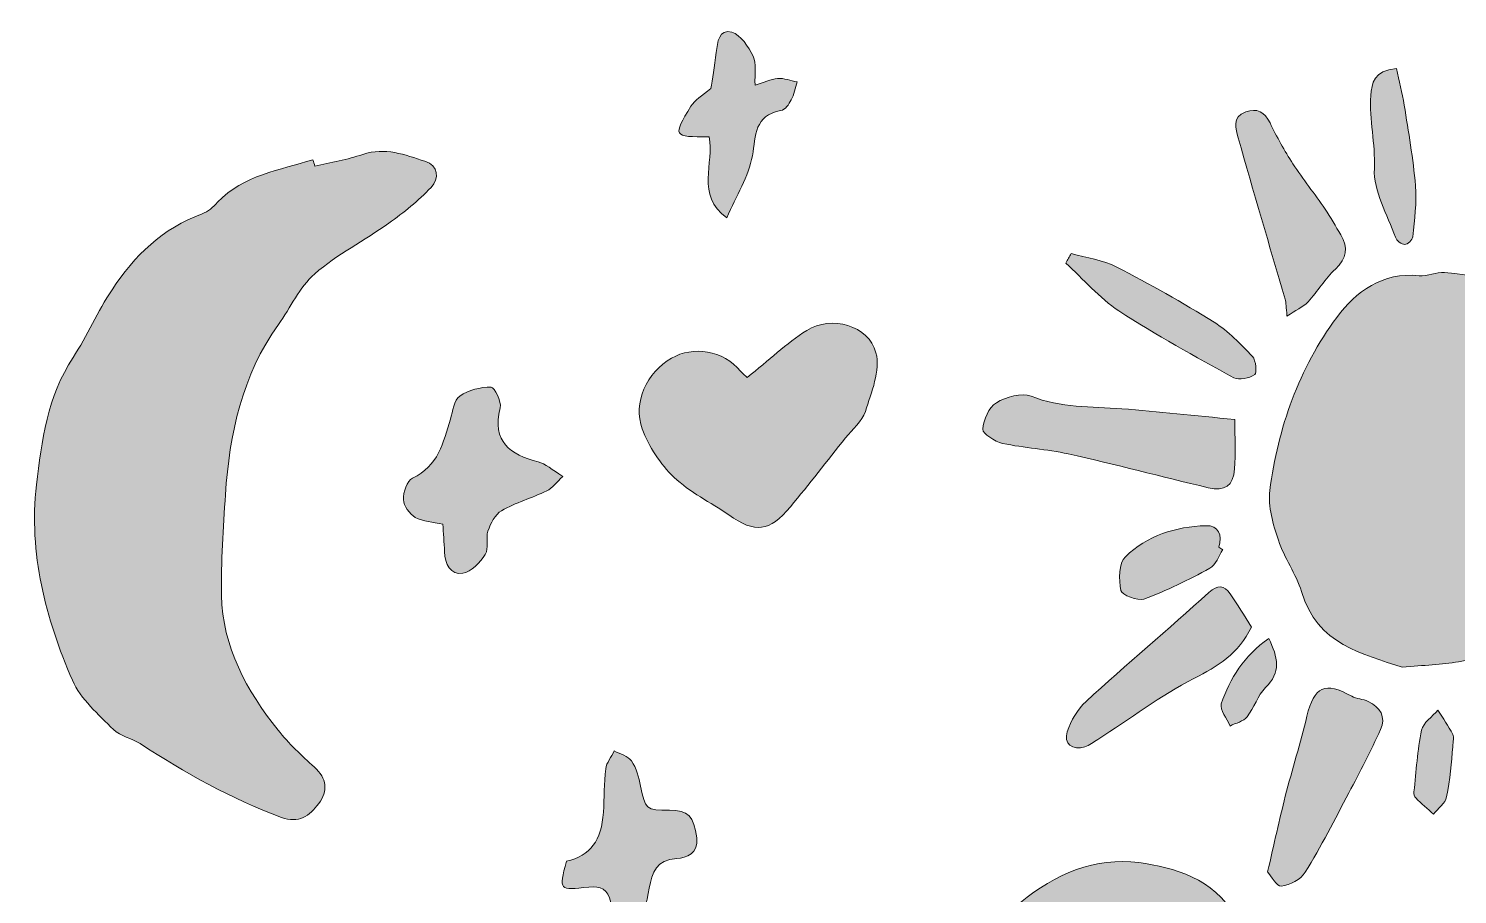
# Model space of a CAD drawing. Header units: centimetres. Extents: x 0 to 18.3, y -0.9 to 29.5.
# Drawn here: x 4.78 to 11.07, y 25.72 to 29.53 of the extents above; entities that cross this region are included whole.
import ezdxf

# ---------------------------------------------------------------- set-up
doc = ezdxf.new("R2010")
doc.units = ezdxf.units.CM
doc.header["$MEASUREMENT"] = 0
doc.layers.add('Layer 1', color=7, linetype='Continuous', lineweight=0)

msp = doc.modelspace()

# ---------------------------------------------------------------- hatches: boundary and pattern name
at = {"layer": 'Layer 1', "true_color": 0x000000, "transparency": 33554687}
h = msp.add_hatch(color=18, dxfattribs=at)
h.dxf.hatch_style = 2
edge = h.paths.add_edge_path()
edge.add_spline(control_points=[(7.8516, 28.6992), (7.7113, 28.8003), (7.7985, 28.941), (7.7737, 29.056), (7.614, 29.0563), (7.6125, 29.0572), (7.6936, 29.1912), (7.7099, 29.2182), (7.7423, 29.2354), (7.7815, 29.2695), (7.7871, 29.3069), (7.7978, 29.3673), (7.8049, 29.4282), (7.8103, 29.4743), (7.8174, 29.5335), (7.8737, 29.5173), (7.9127, 29.5061), (7.9466, 29.4532), (7.9674, 29.4113), (7.9829, 29.3802), (7.9736, 29.3369), (7.976, 29.2838), (8.0143, 29.2958), (8.0445, 29.3108), (8.0756, 29.3133), (8.1036, 29.3155), (8.1327, 29.304), (8.1613, 29.2985), (8.153, 29.2717), (8.1482, 29.2431), (8.1354, 29.2186), (8.1256, 29.1999), (8.1078, 29.1753), (8.0902, 29.1721), (7.9716, 29.1507), (7.9804, 29.063), (7.9642, 28.9727), (7.9479, 28.8813), (7.8936, 28.7968), (7.8516, 28.6992)], knot_values=[0, 0, 0, 0, 1, 1, 1, 2, 2, 2, 3, 3, 3, 4, 4, 4, 5, 5, 5, 6, 6, 6, 7, 7, 7, 8, 8, 8, 9, 9, 9, 10, 10, 10, 11, 11, 11, 12, 12, 12, 13, 13, 13, 13], degree=3, periodic=0)
h = msp.add_hatch(color=18, dxfattribs=at)
h.dxf.hatch_style = 2
edge = h.paths.add_edge_path()
edge.add_spline(control_points=[(10.8013, 29.357), (10.8132, 29.3031), (10.8275, 29.2502), (10.836, 29.1965), (10.8546, 29.0782), (10.8755, 28.9599), (10.8855, 28.8408), (10.8916, 28.7667), (10.8812, 28.6908), (10.874, 28.6161), (10.8727, 28.6027), (10.8506, 28.5815), (10.8382, 28.5817), (10.824, 28.5818), (10.8022, 28.5988), (10.7971, 28.6132), (10.7615, 28.7139), (10.6996, 28.8172), (10.7043, 28.9169), (10.7095, 29.0265), (10.6807, 29.1309), (10.6889, 29.2377), (10.6931, 29.2915), (10.7003, 29.3488), (10.8013, 29.357)], knot_values=[0, 0, 0, 0, 1, 1, 1, 2, 2, 2, 3, 3, 3, 4, 4, 4, 5, 5, 5, 6, 6, 6, 7, 7, 7, 8, 8, 8, 8], degree=3, periodic=0)
h = msp.add_hatch(color=18, dxfattribs=at)
h.dxf.hatch_style = 2
edge = h.paths.add_edge_path()
edge.add_spline(control_points=[(10.3195, 28.2662), (10.3152, 28.3051), (10.3159, 28.3238), (10.3109, 28.3409), (10.2422, 28.578), (10.1713, 28.8145), (10.1048, 29.0522), (10.0939, 29.0912), (10.0759, 29.1439), (10.1375, 29.166), (10.1875, 29.1839), (10.221, 29.167), (10.2448, 29.1177), (10.2747, 29.0557), (10.3081, 28.9949), (10.3456, 28.9372), (10.39, 28.8687), (10.4414, 28.8049), (10.4877, 28.7376), (10.5127, 28.7013), (10.5336, 28.662), (10.5561, 28.6239), (10.5898, 28.5672), (10.5828, 28.5208), (10.5325, 28.4733), (10.4873, 28.4307), (10.4552, 28.3746), (10.4124, 28.3292), (10.3894, 28.3048), (10.356, 28.2903), (10.3195, 28.2662)], knot_values=[0, 0, 0, 0, 1, 1, 1, 2, 2, 2, 3, 3, 3, 4, 4, 4, 5, 5, 5, 6, 6, 6, 7, 7, 7, 8, 8, 8, 9, 9, 9, 10, 10, 10, 10], degree=3, periodic=0)
h = msp.add_hatch(color=18, dxfattribs=at)
h.dxf.hatch_style = 2
edge = h.paths.add_edge_path()
edge.add_spline(control_points=[(6.037, 28.9268), (6.1074, 28.9437), (6.1795, 28.9556), (6.2479, 28.9787), (6.3454, 29.0117), (6.4339, 28.9773), (6.5217, 28.9486), (6.5814, 28.9291), (6.586, 28.8726), (6.5485, 28.8329), (6.493, 28.7742), (6.4284, 28.7227), (6.3623, 28.6756), (6.2549, 28.599), (6.1349, 28.5379), (6.0361, 28.452), (5.9688, 28.3936), (5.9297, 28.3033), (5.8762, 28.2286), (5.7155, 28.0043), (5.6605, 27.747), (5.6429, 27.4788), (5.6333, 27.3313), (5.6225, 27.1833), (5.6252, 27.0357), (5.6294, 26.8067), (5.7366, 26.6156), (5.8745, 26.4412), (5.9216, 26.3816), (5.9781, 26.3287), (6.0347, 26.2776), (6.0905, 26.2273), (6.0953, 26.174), (6.0536, 26.1171), (6.0137, 26.0627), (5.965, 26.0283), (5.8896, 26.0563), (5.6683, 26.1387), (5.4641, 26.2526), (5.2674, 26.3816), (5.2304, 26.4059), (5.1794, 26.4133), (5.1497, 26.4432), (5.0832, 26.5101), (5.0048, 26.5772), (4.9688, 26.6604), (4.8507, 26.9336), (4.7755, 27.2207), (4.81, 27.5219), (4.8322, 27.7162), (4.8592, 27.9117), (4.9713, 28.0832), (5.0341, 28.1793), (5.0798, 28.2867), (5.1431, 28.3824), (5.2418, 28.5315), (5.3663, 28.6535), (5.54, 28.7166), (5.5656, 28.7259), (5.5886, 28.7474), (5.6082, 28.7678), (5.7241, 28.889), (5.8816, 28.9084), (6.028, 28.9553), (6.031, 28.9458), (6.034, 28.9363), (6.037, 28.9268)], knot_values=[0, 0, 0, 0, 1, 1, 1, 2, 2, 2, 3, 3, 3, 4, 4, 4, 5, 5, 5, 6, 6, 6, 7, 7, 7, 8, 8, 8, 9, 9, 9, 10, 10, 10, 11, 11, 11, 12, 12, 12, 13, 13, 13, 14, 14, 14, 15, 15, 15, 16, 16, 16, 17, 17, 17, 18, 18, 18, 19, 19, 19, 20, 20, 20, 21, 21, 21, 22, 22, 22, 22], degree=3, periodic=0)
h = msp.add_hatch(color=18, dxfattribs=at)
h.dxf.hatch_style = 2
edge = h.paths.add_edge_path()
edge.add_spline(control_points=[(9.3692, 28.5417), (9.4362, 28.5225), (9.5084, 28.5132), (9.5692, 28.482), (9.7153, 28.4071), (9.8587, 28.3259), (9.998, 28.2389), (10.0613, 28.1994), (10.1157, 28.1432), (10.1673, 28.0881), (10.1831, 28.0712), (10.1878, 28.0149), (10.1772, 28.0079), (10.1531, 27.9921), (10.1083, 27.9816), (10.0857, 27.994), (9.9144, 28.0881), (9.7424, 28.1821), (9.5791, 28.2891), (9.4923, 28.346), (9.4224, 28.4288), (9.3448, 28.4999), (9.353, 28.5138), (9.3611, 28.5278), (9.3692, 28.5417)], knot_values=[0, 0, 0, 0, 1, 1, 1, 2, 2, 2, 3, 3, 3, 4, 4, 4, 5, 5, 5, 6, 6, 6, 7, 7, 7, 8, 8, 8, 8], degree=3, periodic=0)
h = msp.add_hatch(color=18, dxfattribs=at)
h.dxf.hatch_style = 2
edge = h.paths.add_edge_path()
edge.add_spline(control_points=[(10.8271, 26.718), (10.6546, 26.7766), (10.4527, 26.8171), (10.383, 27.0515), (10.3596, 27.13), (10.3073, 27.1997), (10.2815, 27.2778), (10.2584, 27.3479), (10.2348, 27.4264), (10.2439, 27.497), (10.2799, 27.7741), (10.3723, 28.0354), (10.539, 28.2605), (10.6232, 28.3741), (10.7401, 28.461), (10.9019, 28.4437), (10.9383, 28.4398), (10.9772, 28.4607), (11.0141, 28.4582), (11.2533, 28.4423), (11.4515, 28.345), (11.6021, 28.1553), (11.6374, 28.1108), (11.6754, 28.0679), (11.7157, 28.0278), (11.8704, 27.8734), (11.8791, 27.6901), (11.8215, 27.495), (11.7856, 27.3734), (11.7452, 27.2531), (11.704, 27.1332), (11.6403, 26.9482), (11.5191, 26.8344), (11.3153, 26.8196), (11.2736, 26.8166), (11.2334, 26.7933), (11.1924, 26.7795), (11.1535, 26.7664), (11.1154, 26.7479), (11.0754, 26.7419), (11.0002, 26.7307), (10.924, 26.7268), (10.8271, 26.718)], knot_values=[0, 0, 0, 0, 1, 1, 1, 2, 2, 2, 3, 3, 3, 4, 4, 4, 5, 5, 5, 6, 6, 6, 7, 7, 7, 8, 8, 8, 9, 9, 9, 10, 10, 10, 11, 11, 11, 12, 12, 12, 13, 13, 13, 14, 14, 14, 14], degree=3, periodic=0)
h = msp.add_hatch(color=18, dxfattribs=at)
h.dxf.hatch_style = 2
edge = h.paths.add_edge_path()
edge.add_spline(control_points=[(7.9419, 27.9955), (8.0353, 28.0704), (8.1138, 28.1457), (8.204, 28.2025), (8.3124, 28.2707), (8.4774, 28.2247), (8.5087, 28.1045), (8.5289, 28.027), (8.4887, 27.9296), (8.4619, 27.8455), (8.4479, 27.8018), (8.4047, 27.7672), (8.3742, 27.7289), (8.2937, 27.6276), (8.2147, 27.5251), (8.1318, 27.4258), (8.038, 27.3134), (7.9779, 27.3079), (7.8599, 27.3899), (7.7797, 27.4456), (7.6884, 27.4891), (7.6189, 27.5557), (7.5588, 27.6133), (7.508, 27.6904), (7.479, 27.7684), (7.4361, 27.8839), (7.4986, 28.0175), (7.6083, 28.0808), (7.7017, 28.1348), (7.837, 28.1163), (7.9122, 28.023), (7.922, 28.0109), (7.9351, 28.0017), (7.9419, 27.9955)], knot_values=[0, 0, 0, 0, 1, 1, 1, 2, 2, 2, 3, 3, 3, 4, 4, 4, 5, 5, 5, 6, 6, 6, 7, 7, 7, 8, 8, 8, 9, 9, 9, 10, 10, 10, 11, 11, 11, 11], degree=3, periodic=0)
h = msp.add_hatch(color=18, dxfattribs=at)
h.dxf.hatch_style = 2
edge = h.paths.add_edge_path()
edge.add_spline(control_points=[(7.1296, 27.5591), (7.1016, 27.5335), (7.0832, 27.5077), (7.0582, 27.4956), (6.9929, 27.464), (6.9216, 27.4438), (6.859, 27.4081), (6.8307, 27.3919), (6.811, 27.3517), (6.7994, 27.3182), (6.7883, 27.2862), (6.8042, 27.2416), (6.7877, 27.2156), (6.765, 27.1799), (6.7257, 27.1379), (6.6884, 27.1322), (6.634, 27.1239), (6.6097, 27.1732), (6.6078, 27.2275), (6.6063, 27.2686), (6.6028, 27.3095), (6.6003, 27.349), (6.5561, 27.3588), (6.5126, 27.3598), (6.4791, 27.3786), (6.4538, 27.3929), (6.4279, 27.4295), (6.4268, 27.4572), (6.4255, 27.4891), (6.4427, 27.5406), (6.4666, 27.5515), (6.5811, 27.6038), (6.6024, 27.7093), (6.6338, 27.8116), (6.6448, 27.8473), (6.6502, 27.8957), (6.6756, 27.9136), (6.7132, 27.94), (6.7663, 27.953), (6.8128, 27.9531), (6.8273, 27.9531), (6.8603, 27.8883), (6.8535, 27.8609), (6.8163, 27.7118), (6.8953, 27.6552), (7.0212, 27.6234), (7.053, 27.6153), (7.0803, 27.5891), (7.1296, 27.5591)], knot_values=[0, 0, 0, 0, 1, 1, 1, 2, 2, 2, 3, 3, 3, 4, 4, 4, 5, 5, 5, 6, 6, 6, 7, 7, 7, 8, 8, 8, 9, 9, 9, 10, 10, 10, 11, 11, 11, 12, 12, 12, 13, 13, 13, 14, 14, 14, 15, 15, 15, 16, 16, 16, 16], degree=3, periodic=0)
h = msp.add_hatch(color=18, dxfattribs=at)
h.dxf.hatch_style = 2
edge = h.paths.add_edge_path()
edge.add_spline(control_points=[(10.0897, 27.8101), (10.0897, 27.7298), (10.0937, 27.6606), (10.0886, 27.592), (10.083, 27.5176), (10.0466, 27.4919), (9.972, 27.5095), (9.7664, 27.5579), (9.5622, 27.6122), (9.3561, 27.6585), (9.261, 27.6799), (9.1619, 27.6841), (9.0666, 27.705), (9.0327, 27.7124), (8.9779, 27.748), (8.9793, 27.7673), (8.9824, 27.8088), (9.006, 27.864), (9.0392, 27.8843), (9.0815, 27.9102), (9.1501, 27.9291), (9.1924, 27.9126), (9.323, 27.8616), (9.4572, 27.8671), (9.5914, 27.8573), (9.7521, 27.8455), (9.9122, 27.8272), (10.0897, 27.8101)], knot_values=[0, 0, 0, 0, 1, 1, 1, 2, 2, 2, 3, 3, 3, 4, 4, 4, 5, 5, 5, 6, 6, 6, 7, 7, 7, 8, 8, 8, 9, 9, 9, 9], degree=3, periodic=0)
h = msp.add_hatch(color=18, dxfattribs=at)
h.dxf.hatch_style = 2
edge = h.paths.add_edge_path()
edge.add_spline(control_points=[(10.0369, 27.2364), (10.0183, 27.2083), (10.006, 27.1685), (9.9798, 27.1542), (9.8859, 27.1031), (9.7893, 27.0552), (9.6891, 27.0185), (9.6617, 27.0085), (9.5915, 27.0369), (9.5877, 27.0567), (9.5785, 27.1045), (9.5783, 27.1767), (9.6075, 27.2052), (9.703, 27.2984), (9.8293, 27.3379), (9.962, 27.3421), (10.0191, 27.3439), (10.0349, 27.3006), (10.0197, 27.2478), (10.0254, 27.244), (10.0312, 27.2402), (10.0369, 27.2364)], knot_values=[0, 0, 0, 0, 1, 1, 1, 2, 2, 2, 3, 3, 3, 4, 4, 4, 5, 5, 5, 6, 6, 6, 7, 7, 7, 7], degree=3, periodic=0)
h = msp.add_hatch(color=18, dxfattribs=at)
h.dxf.hatch_style = 2
edge = h.paths.add_edge_path()
edge.add_spline(control_points=[(10.1626, 26.8954), (10.1064, 26.7778), (10.0148, 26.7219), (9.9093, 26.668), (9.7611, 26.5924), (9.6265, 26.4902), (9.4859, 26.3997), (9.4673, 26.3877), (9.4491, 26.3734), (9.4286, 26.3667), (9.3756, 26.3494), (9.3336, 26.3826), (9.3516, 26.434), (9.3685, 26.4825), (9.3966, 26.5332), (9.434, 26.5673), (9.612, 26.7297), (9.7963, 26.8852), (9.9748, 27.047), (10.0151, 27.0836), (10.0422, 27.0785), (10.0686, 27.0422), (10.1023, 26.9959), (10.1307, 26.9458), (10.1626, 26.8954)], knot_values=[0, 0, 0, 0, 1, 1, 1, 2, 2, 2, 3, 3, 3, 4, 4, 4, 5, 5, 5, 6, 6, 6, 7, 7, 7, 8, 8, 8, 8], degree=3, periodic=0)
h = msp.add_hatch(color=18, dxfattribs=at)
h.dxf.hatch_style = 2
edge = h.paths.add_edge_path()
edge.add_spline(control_points=[(10.2392, 26.845), (10.2797, 26.7613), (10.2943, 26.6955), (10.225, 26.6282), (10.1897, 26.5939), (10.1754, 26.539), (10.1439, 26.4996), (10.1275, 26.4791), (10.0943, 26.4721), (10.0687, 26.459), (10.0548, 26.4918), (10.0217, 26.5308), (10.0301, 26.5561), (10.0675, 26.6689), (10.1299, 26.7681), (10.2392, 26.845)], knot_values=[0, 0, 0, 0, 1, 1, 1, 2, 2, 2, 3, 3, 3, 4, 4, 4, 5, 5, 5, 5], degree=3, periodic=0)
h = msp.add_hatch(color=18, dxfattribs=at)
h.dxf.hatch_style = 2
edge = h.paths.add_edge_path()
edge.add_spline(control_points=[(10.234, 25.8162), (10.2632, 25.9413), (10.2857, 26.0457), (10.3121, 26.1491), (10.3423, 26.2672), (10.3792, 26.3836), (10.4072, 26.5022), (10.4382, 26.6334), (10.4873, 26.6566), (10.6047, 26.5901), (10.6261, 26.578), (10.6541, 26.578), (10.6767, 26.5676), (10.7305, 26.5427), (10.7567, 26.4988), (10.7316, 26.4431), (10.6889, 26.3486), (10.6405, 26.2567), (10.5922, 26.1649), (10.5301, 26.0468), (10.4696, 25.9277), (10.3999, 25.8142), (10.3804, 25.7826), (10.3324, 25.7571), (10.2946, 25.7526), (10.2748, 25.7503), (10.2489, 25.7995), (10.234, 25.8162)], knot_values=[0, 0, 0, 0, 1, 1, 1, 2, 2, 2, 3, 3, 3, 4, 4, 4, 5, 5, 5, 6, 6, 6, 7, 7, 7, 8, 8, 8, 9, 9, 9, 9], degree=3, periodic=0)
h = msp.add_hatch(color=18, dxfattribs=at)
h.dxf.hatch_style = 2
edge = h.paths.add_edge_path()
edge.add_spline(control_points=[(11.0505, 26.3679), (11.0426, 26.2987), (11.0385, 26.2217), (11.0229, 26.147), (11.017, 26.1184), (10.985, 26.0953), (10.9649, 26.0697), (10.9387, 26.0936), (10.9117, 26.1168), (10.8866, 26.1419), (10.8808, 26.1478), (10.8781, 26.1602), (10.879, 26.1691), (10.8886, 26.2599), (10.8936, 26.3517), (10.9124, 26.4406), (10.9194, 26.4737), (10.9596, 26.4998), (10.9846, 26.5291), (11.0066, 26.4937), (11.0304, 26.4592), (11.0495, 26.4223), (11.056, 26.4097), (11.0505, 26.3908), (11.0505, 26.3679)], knot_values=[0, 0, 0, 0, 1, 1, 1, 2, 2, 2, 3, 3, 3, 4, 4, 4, 5, 5, 5, 6, 6, 6, 7, 7, 7, 8, 8, 8, 8], degree=3, periodic=0)
h = msp.add_hatch(color=18, dxfattribs=at)
h.dxf.hatch_style = 2
edge = h.paths.add_edge_path()
edge.add_spline(control_points=[(7.1448, 25.863), (7.2507, 25.8874), (7.3001, 25.9536), (7.3081, 26.079), (7.3121, 26.1427), (7.3103, 26.2069), (7.3182, 26.27), (7.3216, 26.2975), (7.3429, 26.3227), (7.356, 26.3489), (7.3819, 26.3349), (7.4168, 26.327), (7.4314, 26.3053), (7.4528, 26.2735), (7.4645, 26.2328), (7.4718, 26.1943), (7.4912, 26.0928), (7.4965, 26.0864), (7.5989, 26.0875), (7.6816, 26.0883), (7.7069, 26.0617), (7.7196, 25.9657), (7.7287, 25.8966), (7.6718, 25.8777), (7.6309, 25.8753), (7.5405, 25.8702), (7.5236, 25.8127), (7.5098, 25.7443), (7.4969, 25.6798), (7.4846, 25.615), (7.4669, 25.5518), (7.4619, 25.5342), (7.4401, 25.5121), (7.4236, 25.5098), (7.4094, 25.5079), (7.3834, 25.5282), (7.3773, 25.5443), (7.3605, 25.5884), (7.3485, 25.635), (7.3401, 25.6816), (7.3299, 25.7386), (7.2944, 25.7554), (7.2439, 25.7493), (7.1119, 25.7335), (7.112, 25.7328), (7.1448, 25.863)], knot_values=[0, 0, 0, 0, 1, 1, 1, 2, 2, 2, 3, 3, 3, 4, 4, 4, 5, 5, 5, 6, 6, 6, 7, 7, 7, 8, 8, 8, 9, 9, 9, 10, 10, 10, 11, 11, 11, 12, 12, 12, 13, 13, 13, 14, 14, 14, 15, 15, 15, 15], degree=3, periodic=0)
h = msp.add_hatch(color=18, dxfattribs=at)
h.dxf.hatch_style = 2
edge = h.paths.add_edge_path()
edge.add_spline(control_points=[(9.146, 25.6807), (9.2953, 25.8081), (9.4778, 25.8816), (9.6662, 25.8567), (9.8245, 25.8358), (9.9944, 25.787), (10.0916, 25.6218), (10.1537, 25.5164), (10.2327, 25.4205), (10.3088, 25.3239), (10.3314, 25.2952), (10.3675, 25.2745), (10.4011, 25.2575), (10.5329, 25.1905), (10.6483, 25.0986), (10.7986, 25.0573), (10.9029, 25.0286), (11.0132, 24.9765), (11.0818, 24.8552), (11.1254, 24.7781), (11.169, 24.7058), (11.1844, 24.6201), (11.1978, 24.5455), (11.1964, 24.4716), (11.1324, 24.4118), (11.071, 24.3544), (11.0043, 24.3535), (10.9393, 24.3915), (10.8343, 24.453), (10.7467, 24.5338), (10.6759, 24.6357), (10.6112, 24.7287), (10.5333, 24.8055), (10.4263, 24.8627), (10.2055, 24.9807), (9.9908, 25.1107), (9.8132, 25.2952), (9.7455, 25.3656), (9.6474, 25.4067), (9.5635, 25.4616), (9.546, 25.473), (9.5295, 25.486), (9.5134, 25.4993), (9.472, 25.5334), (9.4307, 25.5484), (9.373, 25.5328), (9.2171, 25.4906), (9.1826, 25.5153), (9.146, 25.6807)], knot_values=[0, 0, 0, 0, 1, 1, 1, 2, 2, 2, 3, 3, 3, 4, 4, 4, 5, 5, 5, 6, 6, 6, 7, 7, 7, 8, 8, 8, 9, 9, 9, 10, 10, 10, 11, 11, 11, 12, 12, 12, 13, 13, 13, 14, 14, 14, 15, 15, 15, 16, 16, 16, 16], degree=3, periodic=0)

# ---------------------------------------------------------------- linework, layer by layer
at = {"layer": 'Layer 1'}
for points, knots in [([(7.8516, 28.6992), (7.7113, 28.8003), (7.7985, 28.941), (7.7737, 29.056), (7.614, 29.0563), (7.6125, 29.0572), (7.6936, 29.1912), (7.7099, 29.2182), (7.7423, 29.2354), (7.7815, 29.2695), (7.7871, 29.3069), (7.7978, 29.3673), (7.8049, 29.4282), (7.8103, 29.4743), (7.8174, 29.5335), (7.8737, 29.5173), (7.9127, 29.5061), (7.9466, 29.4532), (7.9674, 29.4113), (7.9829, 29.3802), (7.9736, 29.3369), (7.976, 29.2838), (8.0143, 29.2958), (8.0445, 29.3108), (8.0756, 29.3133), (8.1036, 29.3155), (8.1327, 29.304), (8.1613, 29.2985), (8.153, 29.2717), (8.1482, 29.2431), (8.1354, 29.2186), (8.1256, 29.1999), (8.1078, 29.1753), (8.0902, 29.1721), (7.9716, 29.1507), (7.9804, 29.063), (7.9642, 28.9727), (7.9479, 28.8813), (7.8936, 28.7968), (7.8516, 28.6992)], [0, 0, 0, 0, 1, 1, 1, 2, 2, 2, 3, 3, 3, 4, 4, 4, 5, 5, 5, 6, 6, 6, 7, 7, 7, 8, 8, 8, 9, 9, 9, 10, 10, 10, 11, 11, 11, 12, 12, 12, 13, 13, 13, 13]), ([(10.8013, 29.357), (10.8132, 29.3031), (10.8275, 29.2502), (10.836, 29.1965), (10.8546, 29.0782), (10.8755, 28.9599), (10.8855, 28.8408), (10.8916, 28.7667), (10.8812, 28.6908), (10.874, 28.6161), (10.8727, 28.6027), (10.8506, 28.5815), (10.8382, 28.5817), (10.824, 28.5818), (10.8022, 28.5988), (10.7971, 28.6132), (10.7615, 28.7139), (10.6996, 28.8172), (10.7043, 28.9169), (10.7095, 29.0265), (10.6807, 29.1309), (10.6889, 29.2377), (10.6931, 29.2915), (10.7003, 29.3488), (10.8013, 29.357)], [0, 0, 0, 0, 1, 1, 1, 2, 2, 2, 3, 3, 3, 4, 4, 4, 5, 5, 5, 6, 6, 6, 7, 7, 7, 8, 8, 8, 8]), ([(10.3195, 28.2662), (10.3152, 28.3051), (10.3159, 28.3238), (10.3109, 28.3409), (10.2422, 28.578), (10.1713, 28.8145), (10.1048, 29.0522), (10.0939, 29.0912), (10.0759, 29.1439), (10.1375, 29.166), (10.1875, 29.1839), (10.221, 29.167), (10.2448, 29.1177), (10.2747, 29.0557), (10.3081, 28.9949), (10.3456, 28.9372), (10.39, 28.8687), (10.4414, 28.8049), (10.4877, 28.7376), (10.5127, 28.7013), (10.5336, 28.662), (10.5561, 28.6239), (10.5898, 28.5672), (10.5828, 28.5208), (10.5325, 28.4733), (10.4873, 28.4307), (10.4552, 28.3746), (10.4124, 28.3292), (10.3894, 28.3048), (10.356, 28.2903), (10.3195, 28.2662)], [0, 0, 0, 0, 1, 1, 1, 2, 2, 2, 3, 3, 3, 4, 4, 4, 5, 5, 5, 6, 6, 6, 7, 7, 7, 8, 8, 8, 9, 9, 9, 10, 10, 10, 10]), ([(6.037, 28.9268), (6.1074, 28.9437), (6.1795, 28.9556), (6.2479, 28.9787), (6.3454, 29.0117), (6.4339, 28.9773), (6.5217, 28.9486), (6.5814, 28.9291), (6.586, 28.8726), (6.5485, 28.8329), (6.493, 28.7742), (6.4284, 28.7227), (6.3623, 28.6756), (6.2549, 28.599), (6.1349, 28.5379), (6.0361, 28.452), (5.9688, 28.3936), (5.9297, 28.3033), (5.8762, 28.2286), (5.7155, 28.0043), (5.6605, 27.747), (5.6429, 27.4788), (5.6333, 27.3313), (5.6225, 27.1833), (5.6252, 27.0357), (5.6294, 26.8067), (5.7366, 26.6156), (5.8745, 26.4412), (5.9216, 26.3816), (5.9781, 26.3287), (6.0347, 26.2776), (6.0905, 26.2273), (6.0953, 26.174), (6.0536, 26.1171), (6.0137, 26.0627), (5.965, 26.0283), (5.8896, 26.0563), (5.6683, 26.1387), (5.4641, 26.2526), (5.2674, 26.3816), (5.2304, 26.4059), (5.1794, 26.4133), (5.1497, 26.4432), (5.0832, 26.5101), (5.0048, 26.5772), (4.9688, 26.6604), (4.8507, 26.9336), (4.7755, 27.2207), (4.81, 27.5219), (4.8322, 27.7162), (4.8592, 27.9117), (4.9713, 28.0832), (5.0341, 28.1793), (5.0798, 28.2867), (5.1431, 28.3824), (5.2418, 28.5315), (5.3663, 28.6535), (5.54, 28.7166), (5.5656, 28.7259), (5.5886, 28.7474), (5.6082, 28.7678), (5.7241, 28.889), (5.8816, 28.9084), (6.028, 28.9553), (6.031, 28.9458), (6.034, 28.9363), (6.037, 28.9268)], [0, 0, 0, 0, 1, 1, 1, 2, 2, 2, 3, 3, 3, 4, 4, 4, 5, 5, 5, 6, 6, 6, 7, 7, 7, 8, 8, 8, 9, 9, 9, 10, 10, 10, 11, 11, 11, 12, 12, 12, 13, 13, 13, 14, 14, 14, 15, 15, 15, 16, 16, 16, 17, 17, 17, 18, 18, 18, 19, 19, 19, 20, 20, 20, 21, 21, 21, 22, 22, 22, 22]), ([(9.3692, 28.5417), (9.4362, 28.5225), (9.5084, 28.5132), (9.5692, 28.482), (9.7153, 28.4071), (9.8587, 28.3259), (9.998, 28.2389), (10.0613, 28.1994), (10.1157, 28.1432), (10.1673, 28.0881), (10.1831, 28.0712), (10.1878, 28.0149), (10.1772, 28.0079), (10.1531, 27.9921), (10.1083, 27.9816), (10.0857, 27.994), (9.9144, 28.0881), (9.7424, 28.1821), (9.5791, 28.2891), (9.4923, 28.346), (9.4224, 28.4288), (9.3448, 28.4999), (9.353, 28.5138), (9.3611, 28.5278), (9.3692, 28.5417)], [0, 0, 0, 0, 1, 1, 1, 2, 2, 2, 3, 3, 3, 4, 4, 4, 5, 5, 5, 6, 6, 6, 7, 7, 7, 8, 8, 8, 8]), ([(10.8271, 26.718), (10.6546, 26.7766), (10.4527, 26.8171), (10.383, 27.0515), (10.3596, 27.13), (10.3073, 27.1997), (10.2815, 27.2778), (10.2584, 27.3479), (10.2348, 27.4264), (10.2439, 27.497), (10.2799, 27.7741), (10.3723, 28.0354), (10.539, 28.2605), (10.6232, 28.3741), (10.7401, 28.461), (10.9019, 28.4437), (10.9383, 28.4398), (10.9772, 28.4607), (11.0141, 28.4582), (11.2533, 28.4423), (11.4515, 28.345), (11.6021, 28.1553), (11.6374, 28.1108), (11.6754, 28.0679), (11.7157, 28.0278), (11.8704, 27.8734), (11.8791, 27.6901), (11.8215, 27.495), (11.7856, 27.3734), (11.7452, 27.2531), (11.704, 27.1332), (11.6403, 26.9482), (11.5191, 26.8344), (11.3153, 26.8196), (11.2736, 26.8166), (11.2334, 26.7933), (11.1924, 26.7795), (11.1535, 26.7664), (11.1154, 26.7479), (11.0754, 26.7419), (11.0002, 26.7307), (10.924, 26.7268), (10.8271, 26.718)], [0, 0, 0, 0, 1, 1, 1, 2, 2, 2, 3, 3, 3, 4, 4, 4, 5, 5, 5, 6, 6, 6, 7, 7, 7, 8, 8, 8, 9, 9, 9, 10, 10, 10, 11, 11, 11, 12, 12, 12, 13, 13, 13, 14, 14, 14, 14]), ([(7.9419, 27.9955), (8.0353, 28.0704), (8.1138, 28.1457), (8.204, 28.2025), (8.3124, 28.2707), (8.4774, 28.2247), (8.5087, 28.1045), (8.5289, 28.027), (8.4887, 27.9296), (8.4619, 27.8455), (8.4479, 27.8018), (8.4047, 27.7672), (8.3742, 27.7289), (8.2937, 27.6276), (8.2147, 27.5251), (8.1318, 27.4258), (8.038, 27.3134), (7.9779, 27.3079), (7.8599, 27.3899), (7.7797, 27.4456), (7.6884, 27.4891), (7.6189, 27.5557), (7.5588, 27.6133), (7.508, 27.6904), (7.479, 27.7684), (7.4361, 27.8839), (7.4986, 28.0175), (7.6083, 28.0808), (7.7017, 28.1348), (7.837, 28.1163), (7.9122, 28.023), (7.922, 28.0109), (7.9351, 28.0017), (7.9419, 27.9955)], [0, 0, 0, 0, 1, 1, 1, 2, 2, 2, 3, 3, 3, 4, 4, 4, 5, 5, 5, 6, 6, 6, 7, 7, 7, 8, 8, 8, 9, 9, 9, 10, 10, 10, 11, 11, 11, 11]), ([(7.1296, 27.5591), (7.1016, 27.5335), (7.0832, 27.5077), (7.0582, 27.4956), (6.9929, 27.464), (6.9216, 27.4438), (6.859, 27.4081), (6.8307, 27.3919), (6.811, 27.3517), (6.7994, 27.3182), (6.7883, 27.2862), (6.8042, 27.2416), (6.7877, 27.2156), (6.765, 27.1799), (6.7257, 27.1379), (6.6884, 27.1322), (6.634, 27.1239), (6.6097, 27.1732), (6.6078, 27.2275), (6.6063, 27.2686), (6.6028, 27.3095), (6.6003, 27.349), (6.5561, 27.3588), (6.5126, 27.3598), (6.4791, 27.3786), (6.4538, 27.3929), (6.4279, 27.4295), (6.4268, 27.4572), (6.4255, 27.4891), (6.4427, 27.5406), (6.4666, 27.5515), (6.5811, 27.6038), (6.6024, 27.7093), (6.6338, 27.8116), (6.6448, 27.8473), (6.6502, 27.8957), (6.6756, 27.9136), (6.7132, 27.94), (6.7663, 27.953), (6.8128, 27.9531), (6.8273, 27.9531), (6.8603, 27.8883), (6.8535, 27.8609), (6.8163, 27.7118), (6.8953, 27.6552), (7.0212, 27.6234), (7.053, 27.6153), (7.0803, 27.5891), (7.1296, 27.5591)], [0, 0, 0, 0, 1, 1, 1, 2, 2, 2, 3, 3, 3, 4, 4, 4, 5, 5, 5, 6, 6, 6, 7, 7, 7, 8, 8, 8, 9, 9, 9, 10, 10, 10, 11, 11, 11, 12, 12, 12, 13, 13, 13, 14, 14, 14, 15, 15, 15, 16, 16, 16, 16]), ([(10.0897, 27.8101), (10.0897, 27.7298), (10.0937, 27.6606), (10.0886, 27.592), (10.083, 27.5176), (10.0466, 27.4919), (9.972, 27.5095), (9.7664, 27.5579), (9.5622, 27.6122), (9.3561, 27.6585), (9.261, 27.6799), (9.1619, 27.6841), (9.0666, 27.705), (9.0327, 27.7124), (8.9779, 27.748), (8.9793, 27.7673), (8.9824, 27.8088), (9.006, 27.864), (9.0392, 27.8843), (9.0815, 27.9102), (9.1501, 27.9291), (9.1924, 27.9126), (9.323, 27.8616), (9.4572, 27.8671), (9.5914, 27.8573), (9.7521, 27.8455), (9.9122, 27.8272), (10.0897, 27.8101)], [0, 0, 0, 0, 1, 1, 1, 2, 2, 2, 3, 3, 3, 4, 4, 4, 5, 5, 5, 6, 6, 6, 7, 7, 7, 8, 8, 8, 9, 9, 9, 9]), ([(10.0369, 27.2364), (10.0183, 27.2083), (10.006, 27.1685), (9.9798, 27.1542), (9.8859, 27.1031), (9.7893, 27.0552), (9.6891, 27.0185), (9.6617, 27.0085), (9.5915, 27.0369), (9.5877, 27.0567), (9.5785, 27.1045), (9.5783, 27.1767), (9.6075, 27.2052), (9.703, 27.2984), (9.8293, 27.3379), (9.962, 27.3421), (10.0191, 27.3439), (10.0349, 27.3006), (10.0197, 27.2478), (10.0254, 27.244), (10.0312, 27.2402), (10.0369, 27.2364)], [0, 0, 0, 0, 1, 1, 1, 2, 2, 2, 3, 3, 3, 4, 4, 4, 5, 5, 5, 6, 6, 6, 7, 7, 7, 7]), ([(10.1626, 26.8954), (10.1064, 26.7778), (10.0148, 26.7219), (9.9093, 26.668), (9.7611, 26.5924), (9.6265, 26.4902), (9.4859, 26.3997), (9.4673, 26.3877), (9.4491, 26.3734), (9.4286, 26.3667), (9.3756, 26.3494), (9.3336, 26.3826), (9.3516, 26.434), (9.3685, 26.4825), (9.3966, 26.5332), (9.434, 26.5673), (9.612, 26.7297), (9.7963, 26.8852), (9.9748, 27.047), (10.0151, 27.0836), (10.0422, 27.0785), (10.0686, 27.0422), (10.1023, 26.9959), (10.1307, 26.9458), (10.1626, 26.8954)], [0, 0, 0, 0, 1, 1, 1, 2, 2, 2, 3, 3, 3, 4, 4, 4, 5, 5, 5, 6, 6, 6, 7, 7, 7, 8, 8, 8, 8]), ([(10.2392, 26.845), (10.2797, 26.7613), (10.2943, 26.6955), (10.225, 26.6282), (10.1897, 26.5939), (10.1754, 26.539), (10.1439, 26.4996), (10.1275, 26.4791), (10.0943, 26.4721), (10.0687, 26.459), (10.0548, 26.4918), (10.0217, 26.5308), (10.0301, 26.5561), (10.0675, 26.6689), (10.1299, 26.7681), (10.2392, 26.845)], [0, 0, 0, 0, 1, 1, 1, 2, 2, 2, 3, 3, 3, 4, 4, 4, 5, 5, 5, 5]), ([(10.234, 25.8162), (10.2632, 25.9413), (10.2857, 26.0457), (10.3121, 26.1491), (10.3423, 26.2672), (10.3792, 26.3836), (10.4072, 26.5022), (10.4382, 26.6334), (10.4873, 26.6566), (10.6047, 26.5901), (10.6261, 26.578), (10.6541, 26.578), (10.6767, 26.5676), (10.7305, 26.5427), (10.7567, 26.4988), (10.7316, 26.4431), (10.6889, 26.3486), (10.6405, 26.2567), (10.5922, 26.1649), (10.5301, 26.0468), (10.4696, 25.9277), (10.3999, 25.8142), (10.3804, 25.7826), (10.3324, 25.7571), (10.2946, 25.7526), (10.2748, 25.7503), (10.2489, 25.7995), (10.234, 25.8162)], [0, 0, 0, 0, 1, 1, 1, 2, 2, 2, 3, 3, 3, 4, 4, 4, 5, 5, 5, 6, 6, 6, 7, 7, 7, 8, 8, 8, 9, 9, 9, 9]), ([(11.0505, 26.3679), (11.0426, 26.2987), (11.0385, 26.2217), (11.0229, 26.147), (11.017, 26.1184), (10.985, 26.0953), (10.9649, 26.0697), (10.9387, 26.0936), (10.9117, 26.1168), (10.8866, 26.1419), (10.8808, 26.1478), (10.8781, 26.1602), (10.879, 26.1691), (10.8886, 26.2599), (10.8936, 26.3517), (10.9124, 26.4406), (10.9194, 26.4737), (10.9596, 26.4998), (10.9846, 26.5291), (11.0066, 26.4937), (11.0304, 26.4592), (11.0495, 26.4223), (11.056, 26.4097), (11.0505, 26.3908), (11.0505, 26.3679)], [0, 0, 0, 0, 1, 1, 1, 2, 2, 2, 3, 3, 3, 4, 4, 4, 5, 5, 5, 6, 6, 6, 7, 7, 7, 8, 8, 8, 8]), ([(7.1448, 25.863), (7.2507, 25.8874), (7.3001, 25.9536), (7.3081, 26.079), (7.3121, 26.1427), (7.3103, 26.2069), (7.3182, 26.27), (7.3216, 26.2975), (7.3429, 26.3227), (7.356, 26.3489), (7.3819, 26.3349), (7.4168, 26.327), (7.4314, 26.3053), (7.4528, 26.2735), (7.4645, 26.2328), (7.4718, 26.1943), (7.4912, 26.0928), (7.4965, 26.0864), (7.5989, 26.0875), (7.6816, 26.0883), (7.7069, 26.0617), (7.7196, 25.9657), (7.7287, 25.8966), (7.6718, 25.8777), (7.6309, 25.8753), (7.5405, 25.8702), (7.5236, 25.8127), (7.5098, 25.7443), (7.4969, 25.6798), (7.4846, 25.615), (7.4669, 25.5518), (7.4619, 25.5342), (7.4401, 25.5121), (7.4236, 25.5098), (7.4094, 25.5079), (7.3834, 25.5282), (7.3773, 25.5443), (7.3605, 25.5884), (7.3485, 25.635), (7.3401, 25.6816), (7.3299, 25.7386), (7.2944, 25.7554), (7.2439, 25.7493), (7.1119, 25.7335), (7.112, 25.7328), (7.1448, 25.863)], [0, 0, 0, 0, 1, 1, 1, 2, 2, 2, 3, 3, 3, 4, 4, 4, 5, 5, 5, 6, 6, 6, 7, 7, 7, 8, 8, 8, 9, 9, 9, 10, 10, 10, 11, 11, 11, 12, 12, 12, 13, 13, 13, 14, 14, 14, 15, 15, 15, 15]), ([(9.146, 25.6807), (9.2953, 25.8081), (9.4778, 25.8816), (9.6662, 25.8567), (9.8245, 25.8358), (9.9944, 25.787), (10.0916, 25.6218), (10.1537, 25.5164), (10.2327, 25.4205), (10.3088, 25.3239), (10.3314, 25.2952), (10.3675, 25.2745), (10.4011, 25.2575), (10.5329, 25.1905), (10.6483, 25.0986), (10.7986, 25.0573), (10.9029, 25.0286), (11.0132, 24.9765), (11.0818, 24.8552), (11.1254, 24.7781), (11.169, 24.7058), (11.1844, 24.6201), (11.1978, 24.5455), (11.1964, 24.4716), (11.1324, 24.4118), (11.071, 24.3544), (11.0043, 24.3535), (10.9393, 24.3915), (10.8343, 24.453), (10.7467, 24.5338), (10.6759, 24.6357), (10.6112, 24.7287), (10.5333, 24.8055), (10.4263, 24.8627), (10.2055, 24.9807), (9.9908, 25.1107), (9.8132, 25.2952), (9.7455, 25.3656), (9.6474, 25.4067), (9.5635, 25.4616), (9.546, 25.473), (9.5295, 25.486), (9.5134, 25.4993), (9.472, 25.5334), (9.4307, 25.5484), (9.373, 25.5328), (9.2171, 25.4906), (9.1826, 25.5153), (9.146, 25.6807)], [0, 0, 0, 0, 1, 1, 1, 2, 2, 2, 3, 3, 3, 4, 4, 4, 5, 5, 5, 6, 6, 6, 7, 7, 7, 8, 8, 8, 9, 9, 9, 10, 10, 10, 11, 11, 11, 12, 12, 12, 13, 13, 13, 14, 14, 14, 15, 15, 15, 16, 16, 16, 16])]:
    msp.add_open_spline(points, degree=3, knots=knots, dxfattribs=at)

doc.saveas('drawing.dxf')
